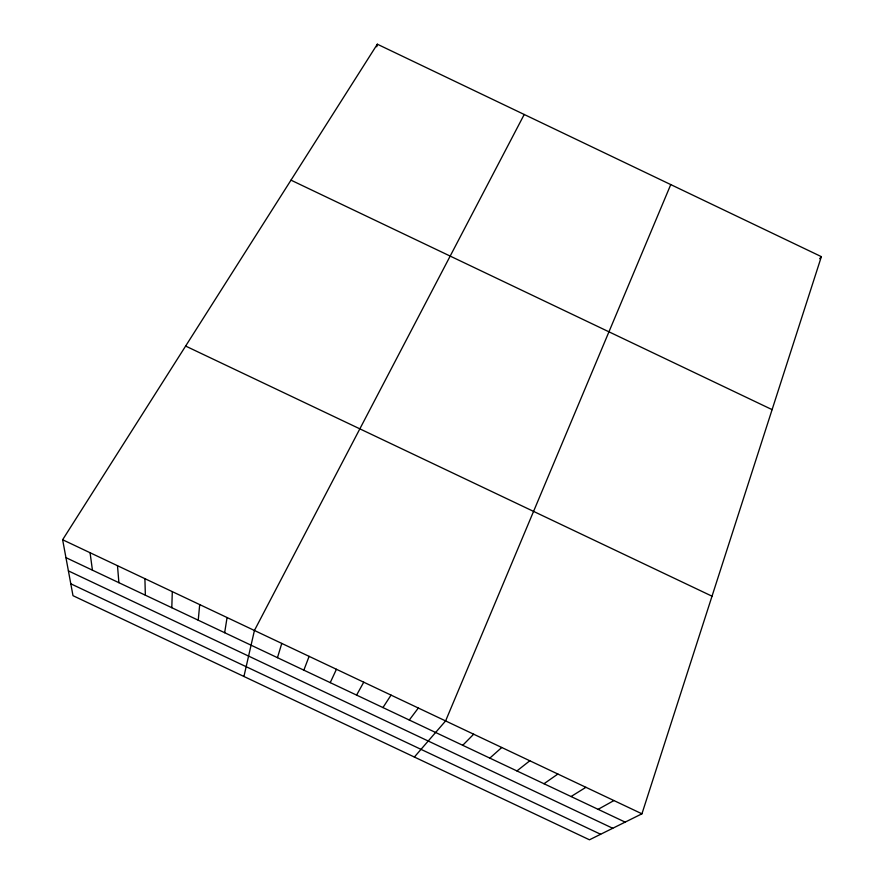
<?xml version="1.0" encoding="UTF-8"?>
<svg xmlns="http://www.w3.org/2000/svg" width="884" height="884" viewBox="0 0 884 884"><rect width="100%" height="100%" fill="white"/><g stroke="black" fill="none" stroke-linecap="round" stroke-linejoin="round"><path stroke-width="1.33" d="M171.805 607.717L172.303 591.628M198.237 620.214L199.696 604.59M224.658 632.712L227.066 617.54M376.761 46.797L377.324 44.2L821.369 256.647L641.939 813.81L589.473 839.8L72.996 595.683L62.631 539.748L377.324 44.2M243.929 676.47L254.426 630.48L524.223 114.478M277.465 657.685L281.775 643.419M303.853 670.16L309.113 656.348M670.757 184.59L445.602 720.924L414.375 757.035M330.229 682.636L336.439 669.276M356.583 695.111L363.744 682.194M382.938 707.576L391.048 695.111M409.281 720.029L418.331 708.018M819.667 258.692L821.369 256.647M462.719 745.3L473.691 734.206M489.824 758.118L501.769 747.488M516.919 770.936L529.825 760.77M543.991 783.743L557.87 774.041M571.053 796.539L585.915 787.301M598.114 809.335L613.927 800.561M62.631 539.748L641.939 813.81M65.957 557.649L625.154 822.12M68.4 570.887L612.745 828.275M70.797 583.794L600.634 834.275M185.629 346.064L712.018 596.192M290.991 180.159L772.097 409.635M90.069 552.732L92.433 570.18M117.495 565.705L118.898 582.7M144.91 578.666L145.352 595.208"/></g></svg>
